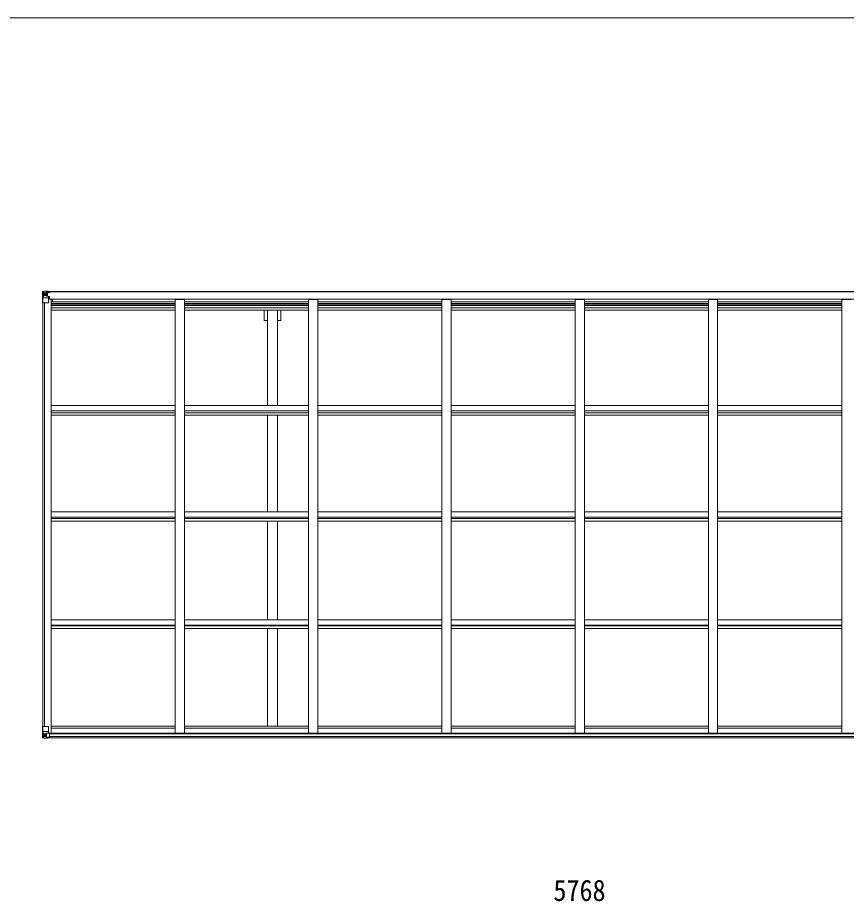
# Model space of a CAD drawing. Units: millimetres at full size, sheet at 1:30; details may follow other scales. Extents: x -8385 to 8479, y -5853 to 5787.
# Drawn here: x -360 to 4090, y 1041 to 5787 of the extents above; entities that cross this region are included whole.
import ezdxf
from ezdxf.enums import TextEntityAlignment as Align

# ---------------------------------------------------------------- set-up
doc = ezdxf.new("R2010")
doc.units = ezdxf.units.MM
doc.header["$LTSCALE"] = 30
for name, color, linetype, lineweight in [('0-1_本体', 4, 'Continuous', 9), ('0-2_部品', 7, 'Continuous', 9), ('0-A_寸法', 6, 'Continuous', 9), ('F-0_240', 7, 'Continuous', 9)]:
    doc.layers.add(name, color=color, linetype=linetype, lineweight=lineweight)
doc.styles.add('ＭＳ ゴシック', font='')
doc.styles.get('ＭＳ ゴシック').set_extended_font_data('MS Gothic')

msp = doc.modelspace()

# ---------------------------------------------------------------- linework, layer by layer
at = {"layer": '0-1_本体'}
for p, q in [((-204.37, 4316.31), (5520.63, 4316.31)), ((-204.37, 4314.25), (5520.63, 4314.25)), ((-193.87, 4274.62), (-180.87, 4274.62)), ((-180.87, 1944.1), (-180.87, 4274.62)), ((-173.37, 4260.97), (-173.37, 4276.05)), ((-173.37, 4276.05), (5489.63, 4276.05)), ((485.13, 1944.1), (485.13, 4274.21)), ((485.13, 4274.21), (535.13, 4274.21)), ((535.13, 1944.1), (535.13, 4274.21)), ((1201.13, 1944.1), (1201.13, 4274.21)), ((1201.13, 4274.21), (1251.13, 4274.21)), ((1251.13, 1944.1), (1251.13, 4274.21)), ((1917.13, 1944.1), (1917.13, 4274.21)), ((1917.13, 4274.21), (1967.13, 4274.21)), ((1967.13, 1944.1), (1967.13, 4274.21)), ((2633.13, 1944.1), (2633.13, 4274.21)), ((2633.13, 4274.21), (2683.13, 4274.21)), ((2683.13, 1944.1), (2683.13, 4274.21)), ((3349.13, 1944.1), (3349.13, 4274.21)), ((3349.13, 4274.21), (3399.13, 4274.21)), ((3399.13, 1944.1), (3399.13, 4274.21)), ((4065.13, 1944.1), (4065.13, 4274.21)), ((4065.13, 4274.21), (4115.13, 4274.21)), ((-225.87, 1980.45), (-225.87, 4255.54)), ((-216.87, 1980.45), (-216.87, 4255.54)), ((-216.17, 1980.45), (-216.17, 4255.54)), ((-180.87, 4260.97), (485.13, 4260.97)), ((-180.87, 4251.61), (485.13, 4251.61)), ((-180.87, 4244.53), (485.13, 4244.53)), ((-180.87, 4240.75), (485.13, 4240.75)), ((-180.87, 4229.4), (485.13, 4229.4)), ((535.13, 4260.97), (1201.13, 4260.97)), ((535.13, 4251.61), (1201.13, 4251.61)), ((535.13, 4244.53), (1201.13, 4244.53)), ((535.13, 4240.75), (1201.13, 4240.75)), ((535.13, 4229.4), (1201.13, 4229.4)), ((1251.13, 4260.97), (1917.13, 4260.97)), ((1251.13, 4251.61), (1917.13, 4251.61)), ((1251.13, 4244.53), (1917.13, 4244.53)), ((1251.13, 4240.75), (1917.13, 4240.75)), ((1251.13, 4229.4), (1917.13, 4229.4)), ((1967.13, 4260.97), (2633.13, 4260.97)), ((1967.13, 4251.61), (2633.13, 4251.61)), ((1967.13, 4244.53), (2633.13, 4244.53)), ((1967.13, 4240.75), (2633.13, 4240.75)), ((1967.13, 4229.4), (2633.13, 4229.4)), ((2683.13, 4260.97), (3349.13, 4260.97)), ((2683.13, 4251.61), (3349.13, 4251.61)), ((2683.13, 4244.53), (3349.13, 4244.53)), ((2683.13, 4240.75), (3349.13, 4240.75)), ((2683.13, 4229.4), (3349.13, 4229.4)), ((3399.13, 4260.97), (4065.13, 4260.97)), ((3399.13, 4251.61), (4065.13, 4251.61)), ((3399.13, 4244.53), (4065.13, 4244.53)), ((3399.13, 4240.75), (4065.13, 4240.75)), ((3399.13, 4229.4), (4065.13, 4229.4)), ((-180.87, 4216.58), (485.13, 4216.58)), ((535.13, 4216.58), (1201.13, 4216.58)), ((962.93, 4160.31), (962.93, 4216.58)), ((980.63, 3704.17), (980.63, 4216.58)), ((1035.63, 3704.17), (1035.63, 4216.58)), ((1053.33, 4160.31), (1053.33, 4216.58)), ((1251.13, 4216.58), (1917.13, 4216.58)), ((1967.13, 4216.58), (2633.13, 4216.58)), ((2683.13, 4216.58), (3349.13, 4216.58)), ((3399.13, 4216.58), (4065.13, 4216.58)), ((980.63, 4160.31), (962.93, 4160.31)), ((1053.33, 4160.31), (1035.63, 4160.31)), ((-180.87, 3704.17), (485.13, 3704.17)), ((535.13, 3704.17), (1201.13, 3704.17)), ((1251.13, 3704.17), (1917.13, 3704.17)), ((1967.13, 3704.17), (2633.13, 3704.17)), ((2683.13, 3704.17), (3349.13, 3704.17)), ((3399.13, 3704.17), (4065.13, 3704.17)), ((-180.87, 3675.17), (485.13, 3675.17)), ((-180.87, 3665.2), (485.13, 3665.2)), ((535.13, 3675.17), (1201.13, 3675.17)), ((535.13, 3665.2), (1201.13, 3665.2)), ((1251.13, 3675.17), (1917.13, 3675.17)), ((1251.13, 3665.2), (1917.13, 3665.2)), ((1967.13, 3675.17), (2633.13, 3675.17)), ((1967.13, 3665.2), (2633.13, 3665.2)), ((2683.13, 3675.17), (3349.13, 3675.17)), ((2683.13, 3665.2), (3349.13, 3665.2)), ((3399.13, 3675.17), (4065.13, 3675.17)), ((3399.13, 3665.2), (4065.13, 3665.2)), ((-180.87, 3652.36), (485.13, 3652.36)), ((535.13, 3652.36), (1201.13, 3652.36)), ((980.63, 3133.22), (980.63, 3652.36)), ((1035.63, 3133.22), (1035.63, 3652.36)), ((1251.13, 3652.36), (1917.13, 3652.36)), ((1967.13, 3652.36), (2633.13, 3652.36)), ((2683.13, 3652.36), (3349.13, 3652.36)), ((3399.13, 3652.36), (4065.13, 3652.36)), ((-180.87, 3133.22), (485.13, 3133.22)), ((535.13, 3133.22), (1201.13, 3133.22)), ((1251.13, 3133.22), (1917.13, 3133.22)), ((1967.13, 3133.22), (2633.13, 3133.22)), ((2683.13, 3133.22), (3349.13, 3133.22)), ((3399.13, 3133.22), (4065.13, 3133.22)), ((-180.87, 3103.78), (485.13, 3103.78)), ((-180.87, 3096.62), (485.13, 3096.62)), ((535.13, 3103.78), (1201.13, 3103.78)), ((535.13, 3096.62), (1201.13, 3096.62)), ((1251.13, 3103.78), (1917.13, 3103.78)), ((1251.13, 3096.62), (1917.13, 3096.62)), ((1967.13, 3103.78), (2633.13, 3103.78)), ((1967.13, 3096.62), (2633.13, 3096.62)), ((2683.13, 3103.78), (3349.13, 3103.78)), ((2683.13, 3096.62), (3349.13, 3096.62)), ((3399.13, 3103.78), (4065.13, 3103.78)), ((3399.13, 3096.62), (4065.13, 3096.62)), ((-180.87, 3083.66), (485.13, 3083.66)), ((535.13, 3083.66), (1201.13, 3083.66)), ((980.63, 2553.99), (980.63, 3083.66)), ((1035.63, 2553.99), (1035.63, 3083.66)), ((1251.13, 3083.66), (1917.13, 3083.66)), ((1967.13, 3083.66), (2633.13, 3083.66)), ((2683.13, 3083.66), (3349.13, 3083.66)), ((3399.13, 3083.66), (4065.13, 3083.66)), ((-180.87, 2553.99), (485.13, 2553.99)), ((-180.87, 2524.18), (485.13, 2524.18)), ((-180.87, 2520.39), (485.13, 2520.39)), ((535.13, 2553.99), (1201.13, 2553.99)), ((535.13, 2524.18), (1201.13, 2524.18)), ((535.13, 2520.39), (1201.13, 2520.39)), ((1251.13, 2553.99), (1917.13, 2553.99)), ((1251.13, 2524.18), (1917.13, 2524.18)), ((1251.13, 2520.39), (1917.13, 2520.39)), ((1967.13, 2553.99), (2633.13, 2553.99)), ((1967.13, 2524.18), (2633.13, 2524.18)), ((1967.13, 2520.39), (2633.13, 2520.39)), ((2683.13, 2553.99), (3349.13, 2553.99)), ((2683.13, 2524.18), (3349.13, 2524.18)), ((2683.13, 2520.39), (3349.13, 2520.39)), ((3399.13, 2553.99), (4065.13, 2553.99)), ((3399.13, 2524.18), (4065.13, 2524.18)), ((3399.13, 2520.39), (4065.13, 2520.39)), ((-180.87, 2507.37), (485.13, 2507.37)), ((535.13, 2507.37), (1201.13, 2507.37)), ((980.63, 1981.32), (980.63, 2507.37)), ((1035.63, 1981.32), (1035.63, 2507.37)), ((1251.13, 2507.37), (1917.13, 2507.37)), ((1967.13, 2507.37), (2633.13, 2507.37)), ((2683.13, 2507.37), (3349.13, 2507.37)), ((3399.13, 2507.37), (4065.13, 2507.37)), ((-180.87, 1981.32), (485.13, 1981.32)), ((-180.87, 1972.2), (485.13, 1972.2)), ((535.13, 1981.32), (1201.13, 1981.32)), ((535.13, 1972.2), (1201.13, 1972.2)), ((1251.13, 1981.32), (1917.13, 1981.32)), ((1251.13, 1972.2), (1917.13, 1972.2)), ((1967.13, 1981.32), (2633.13, 1981.32)), ((1967.13, 1972.2), (2633.13, 1972.2)), ((2683.13, 1981.32), (3349.13, 1981.32)), ((2683.13, 1972.2), (3349.13, 1972.2)), ((3399.13, 1981.32), (4065.13, 1981.32)), ((3399.13, 1972.2), (4065.13, 1972.2)), ((-199.37, 1918.65), (5515.63, 1918.65)), ((-189.91, 1944.1), (5506.17, 1944.1)), ((-189.37, 1941.74), (5505.63, 1941.74)), ((-189.37, 1926.08), (5505.63, 1926.08))]:
    msp.add_line(p, q, dxfattribs=at)
at = {"layer": '0-2_部品'}
for p, q in [((-199.37, 4318.94), (-205.87, 4318.54)), ((-199.37, 4318.06), (-199.37, 4318.94)), ((-227.87, 4316.25), (-227.87, 4316.21)), ((-226.93, 4317.25), (-226.93, 4317.25)), ((-226.93, 4317.21), (-226.93, 4317.25)), ((-217.96, 4317.64), (-225.88, 4317.17)), ((-225.02, 4316.2), (-225.03, 4316.13)), ((-225.03, 4255.54), (-225.03, 4316.13)), ((-224.48, 4282.42), (-220.34, 4294.51)), ((-224.48, 4282.42), (-217.87, 4282.21)), ((-221.06, 4312.75), (-223.79, 4316.42)), ((-220.2, 4309.25), (-217.87, 4309.3)), ((-220.2, 4295.77), (-220.2, 4309.25)), ((-217.87, 4295.74), (-220.2, 4295.77)), ((-205.87, 4318.43), (-217.87, 4317.65)), ((-217.87, 4309.3), (-205.87, 4309.3)), ((-217.87, 4295.74), (-205.87, 4295.74)), ((-217.87, 4295.74), (-217.87, 4295.74)), ((-217.87, 4282.21), (-193.87, 4282.21)), ((-212.39, 4302.1), (-212.39, 4301.14)), ((-206.87, 4309.3), (-205.87, 4309.3)), ((-205.87, 4292.45), (-205.87, 4318.54)), ((-205.87, 4317.66), (-199.37, 4318.06)), ((-204.37, 4312.84), (-205.87, 4312.84)), ((-204.37, 4309.3), (-205.87, 4309.3)), ((-204.37, 4295.74), (-205.87, 4295.74)), ((-205.04, 4292.19), (-194.7, 4290.53)), ((-205.04, 4291.55), (-205.04, 4292.19)), ((-194.7, 4289.9), (-205.04, 4291.55)), ((-199.37, 4317.13), (-204.37, 4317.04)), ((-203.87, 4312.48), (-204.37, 4312.48)), ((-200.37, 4307.55), (-204.37, 4307.55)), ((-200.37, 4299.34), (-204.37, 4299.34)), ((-204.26, 4311.18), (-200.37, 4311.18)), ((-203.87, 4313.5), (-203.87, 4311.55)), ((-195.87, 4313.5), (-203.87, 4313.5)), ((-195.87, 4313.48), (-203.87, 4313.48)), ((-193.87, 4311.63), (-203.87, 4311.55)), ((-203.87, 4311.38), (-203.87, 4311.55)), ((-203.87, 4311.55), (-203.87, 4311.55)), ((-200.37, 4291.44), (-200.37, 4311.41)), ((-199.37, 4317.54), (-199.37, 4318.06)), ((-199.37, 4317.54), (-199.37, 4317.13)), ((-199.37, 4317.13), (-199.37, 4316.31)), ((-194.7, 4290.53), (-194.7, 4289.9)), ((-194.42, 4290.46), (-190.37, 4290.42)), ((-194.37, 4316.74), (-194.37, 4316.31)), ((-194.07, 4316.74), (-194.37, 4316.74)), ((-194.07, 4316.74), (-192.38, 4316.31)), ((-193.87, 4313.24), (-188.87, 4313.24)), ((-193.87, 4311.63), (-193.87, 4313.24)), ((-193.87, 4256.54), (-193.87, 4289.64)), ((-189.37, 4278.54), (-193.87, 4278.54)), ((-173.37, 4275.23), (-193.87, 4275.23)), ((-189.37, 4290.41), (-190.37, 4290.42)), ((-190.37, 4288.69), (-189.37, 4288.69)), ((-189.37, 4275.23), (-189.37, 4290.41)), ((-188.87, 4314.25), (-188.87, 4313.24)), ((-188.87, 4313.24), (-187.87, 4313.24)), ((-187.87, 4313.24), (-187.87, 4314.25)), ((-187.87, 4313.24), (-187.87, 4311.68)), ((-187.87, 4311.56), (-187.87, 4311.68)), ((-225.03, 4255.54), (-194.87, 4255.54)), ((-227.87, 1980.45), (-194.87, 1980.45)), ((-227.87, 1919.74), (-227.87, 1980.45)), ((-225.03, 1980.45), (-225.03, 1919.86)), ((-224.48, 1953.56), (-217.87, 1953.78)), ((-224.48, 1953.56), (-220.34, 1941.48)), ((-217.87, 1953.78), (-193.87, 1953.78)), ((-194.69, 1946.09), (-205.04, 1944.44)), ((-194.69, 1945.46), (-194.69, 1946.09)), ((-193.87, 1979.45), (-193.87, 1946.35)), ((-226.93, 1918.78), (-226.93, 1918.73)), ((-217.96, 1918.35), (-225.88, 1918.82)), ((-225.02, 1919.79), (-225.03, 1919.86)), ((-221.06, 1923.24), (-223.79, 1919.57)), ((-217.87, 1940.25), (-220.2, 1940.22)), ((-220.2, 1940.22), (-220.2, 1926.74)), ((-220.2, 1926.74), (-217.87, 1926.68)), ((-217.87, 1940.25), (-217.87, 1940.25)), ((-205.87, 1940.25), (-217.87, 1940.25)), ((-217.87, 1926.69), (-205.87, 1926.69)), ((-205.87, 1917.56), (-217.87, 1918.34)), ((-213.35, 1933.89), (-213.35, 1934.85)), ((-205.87, 1944.23), (-199.37, 1944.23)), ((-205.87, 1944.23), (-205.87, 1917.45)), ((-205.04, 1944.44), (-205.04, 1944.23)), ((-202.35, 1944.23), (-194.69, 1945.46)), ((-199.37, 1944.23), (-190.37, 1944.2)), ((-199.37, 1917.05), (-199.37, 1922.99)), ((-190.37, 1922.42), (-199.37, 1922.37)), ((-189.37, 1943.29), (-189.37, 1923.14))]:
    msp.add_line(p, q, dxfattribs=at)
for points in [[(-227.87, 4316.21), (-227.87, 4255.54), (-225.03, 4255.54)], [(-226.93, 4317.25), (-217.87, 4317.81), (-205.87, 4318.54)], [(-214.31, 4303.06), (-215.27, 4303.06), (-215.27, 4304.02), (-214.31, 4304.02)], [(-213.35, 4304.98), (-213.35, 4305.94), (-212.39, 4305.94), (-212.39, 4304.98)], [(-212.39, 4301.14), (-213.35, 4301.14), (-213.35, 4302.1)], [(-211.43, 4304.02), (-210.47, 4304.02), (-210.47, 4303.06), (-211.43, 4303.06)], [(-199.37, 4317.54), (-204.37, 4317.54), (-204.37, 4292.08)], [(-203.87, 4312.48), (-195.87, 4312.48), (-195.87, 4314.25)], [(-188.87, 4311.51), (-203.87, 4311.38), (-203.87, 4311.38)], [(-193.87, 4311.63), (-193.87, 4311.62), (-187.87, 4311.68)], [(-190.37, 4290.42), (-190.37, 4288.69), (-193.87, 4288.67)], [(-226.93, 1918.73), (-217.87, 1918.18), (-199.37, 1917.05)], [(-214.31, 1931.97), (-215.27, 1931.97), (-215.27, 1932.93), (-214.31, 1932.93)], [(-213.35, 1934.85), (-212.39, 1934.85), (-212.39, 1933.89)], [(-212.39, 1931.01), (-212.39, 1930.05), (-213.35, 1930.05), (-213.35, 1931.01)], [(-211.43, 1932.93), (-210.47, 1932.93), (-210.47, 1931.97), (-211.43, 1931.97)], [(-189.37, 1923.14), (-189.38, 1923.03), (-199.37, 1922.99)]]:
    msp.add_lwpolyline(points, dxfattribs=at)
for centre in [(-212.87, 4303.54), (-212.87, 1932.45)]:
    msp.add_circle(centre, 5.3, dxfattribs=at)
for centre, radius, start, end in [((-226.87, 4316.26), 1, 93.50017, 180.00079), ((-226.87, 4316.25), 0.999, 93.4424, 179.95083), ((-226.87, 4316.21), 0.999, 93.4424, 179.95083), ((-225.72, 4329.86), 12.7, 269.24466, 275.10311), ((-223.74, 4316.25), 1.28, 131.17831, 182.45895), ((-214.31, 4304.98), 0.96, 270, 0), ((-214.31, 4302.1), 0.96, 0, 90), ((-211.43, 4304.98), 0.96, 180, 270), ((-211.43, 4302.1), 0.96, 90, 180), ((-204.93, 4293.12), 0.937, 182.32209, 263.26766), ((-204.93, 4292.48), 0.937, 182.32209, 263.26766), ((-203.87, 4314), 0.5, 179.99802, 269.99691), ((-203.87, 4313.98), 0.5, 180.00109, 270.00109), ((-203.87, 4311.05), 0.5, 90.52895, 180.04464), ((-203.86, 4310.87), 0.513, 91.88028, 181.04707), ((-194.8, 4289.6), 0.937, 2.32209, 83.26766), ((-194.8, 4288.97), 0.937, 2.32209, 83.26766), ((-188.73, 4319.2), 7.69, 268.96999, 276.43426), ((-194.87, 4256.54), 1, 270, 0), ((-194.87, 1979.45), 1, 0, 90), ((-194.8, 1947.02), 0.937, 276.73234, 357.67791), ((-194.8, 1946.39), 0.937, 276.73234, 357.67791), ((-226.87, 1919.78), 0.999, 180.04917, 266.5576), ((-226.87, 1919.74), 0.999, 180.04917, 266.5576), ((-226.87, 1919.73), 1, 179.99921, 266.49983), ((-225.72, 1906.13), 12.7, 84.89689, 90.75534), ((-223.74, 1919.74), 1.28, 177.54105, 228.82169), ((-214.31, 1933.89), 0.96, 270, 0), ((-214.31, 1931.01), 0.96, 0, 90), ((-211.43, 1933.89), 0.96, 180, 270), ((-211.43, 1931.01), 0.96, 90, 180), ((-204.93, 1943.5), 0.937, 96.73234, 129.06602)]:
    msp.add_arc(centre, radius, start, end, dxfattribs=at)
for centre, major_axis, ratio, start_param, end_param in [((-25.93, 4329.57), (201, 12.36), 0.060933, 3.1373463, 3.1378449), ((-224.93, 4317.33), (2, 0.12), 0.060933, 3.1378449, 4.2119296), ((-223.76, 4284.77), (0.85, 2.32), 0.403757, 2.3087461, 3.2744049), ((-224.74, 4314.24), (-0.02, 3), 0.466854, 5.5234897, 6.1575023), ((-223.07, 4309.16), (0.03, 5), 0.573921, 4.7320603, 5.5159136), ((-221.61, 4295.79), (0, 3), 0.468246, 4.2703918, 4.7058971), ((-299.62, 4309.3), (81.75, 0), 0.061163, 0, 0.0007725), ((-223.76, 1951.22), (0.85, -2.32), 0.403757, 3.0087805, 3.9744392), ((-224.93, 1918.66), (2, -0.12), 0.060933, 2.0712557, 3.1453404), ((-25.93, 1906.42), (201, -12.36), 0.060933, 3.1453404, 3.145839), ((-224.74, 1921.75), (-0.02, -3), 0.466854, 0.125683, 0.7596956), ((-223.07, 1926.82), (0.03, -5), 0.573921, 0.7672717, 1.551125), ((-221.61, 1940.19), (0, -3), 0.468246, 1.5772882, 2.0127935), ((-299.62, 1926.69), (81.75, 0), 0.061163, 6.2824128, 6.2831853), ((-190.37, 1943.29), (1, -0.021), 0.906239, 0.0187047, 1.589501), ((-190.37, 1923.13), (1, 0.012), 0.707053, 4.7036637, 6.124411)]:
    msp.add_ellipse(centre, major_axis=major_axis, ratio=ratio, start_param=start_param, end_param=end_param, dxfattribs=at)
at = {"layer": 'F-0_240', "color": 5}
msp.add_line((-8385.45, 5787.34), (8054.55, 5787.34), dxfattribs=at)

# ---------------------------------------------------------------- texts
at = {"layer": '0-A_寸法', "color": 7, "style": 'ＭＳ ゴシック', "width": 0.9}
msp.add_text('5768', height=114.4, dxfattribs=at).set_placement((2517.13, 1008.89), align=Align.BOTTOM_LEFT)

doc.saveas('drawing.dxf')
